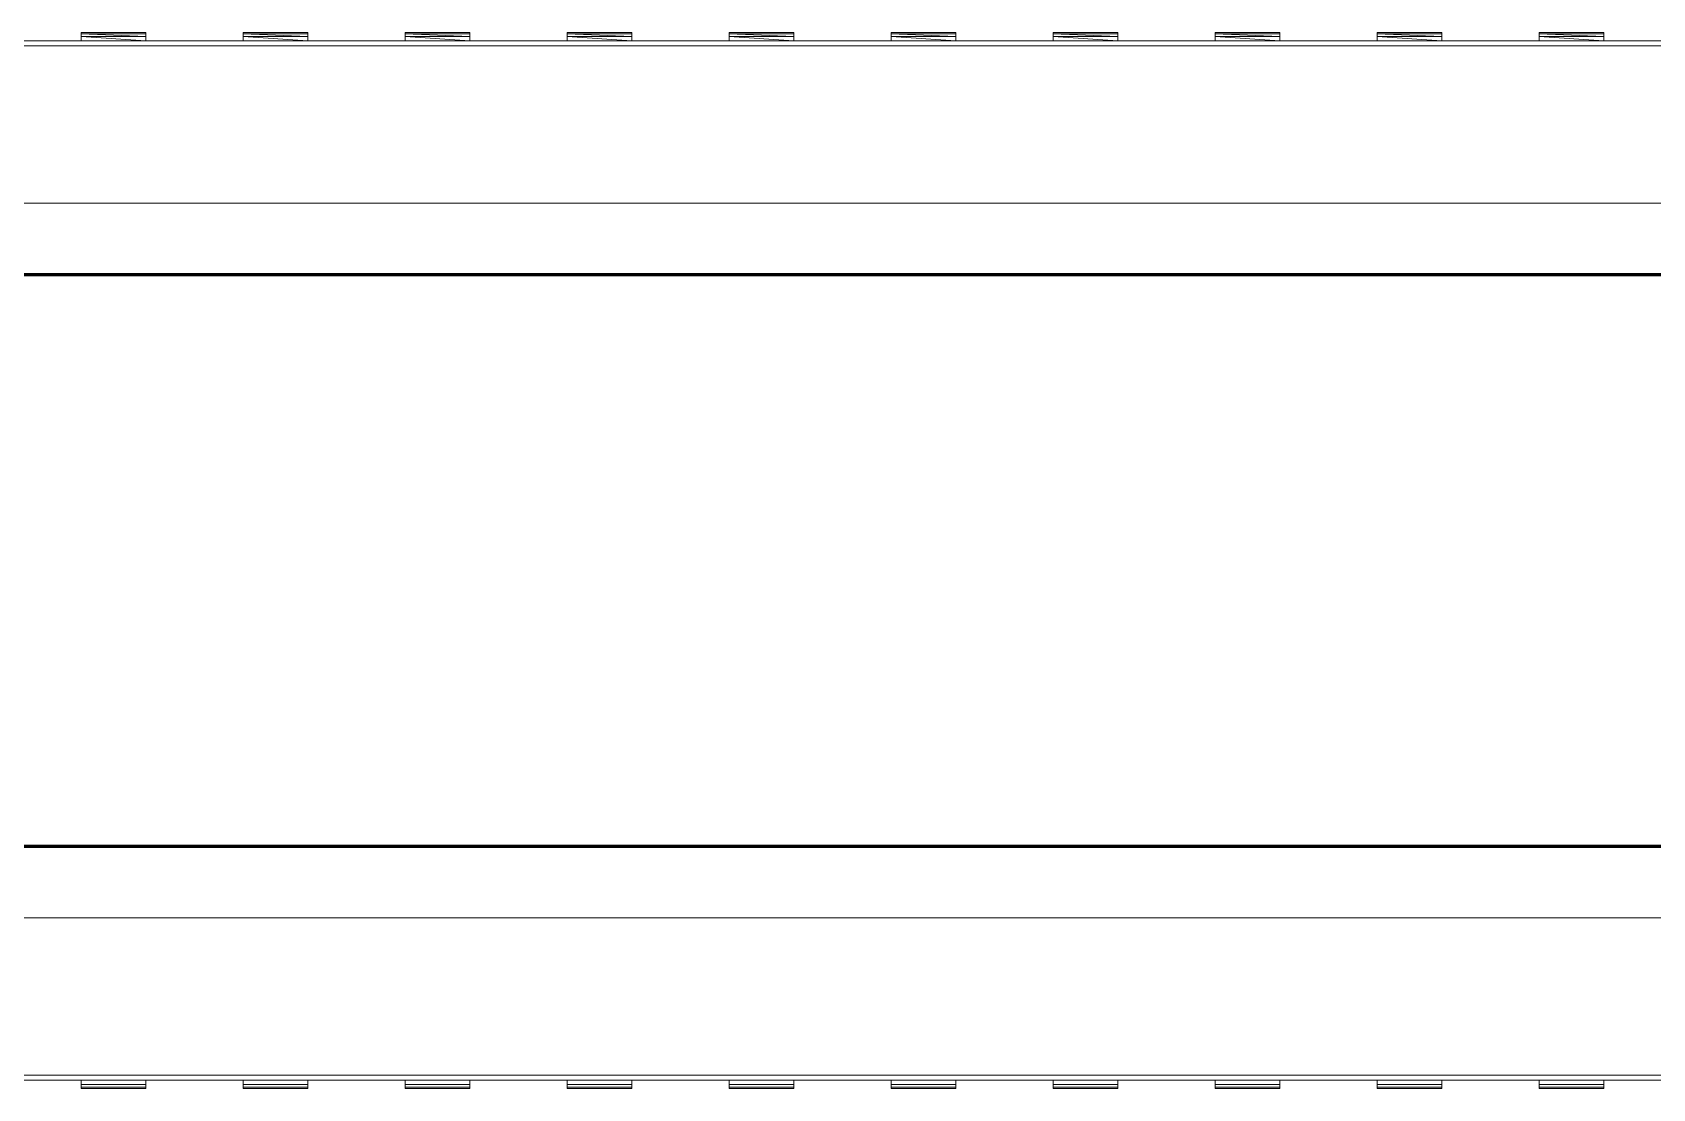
# Model space of a CAD drawing. Header units: centimetres. Extents: x -13467 to 3766, y -437 to 1921.
# Drawn here: x -10353.92 to -10311.92, y 159.61 to 186.98 of the extents above; entities that cross this region are included whole.
import ezdxf

# ---------------------------------------------------------------- set-up
doc = ezdxf.new("R2010")
doc.units = ezdxf.units.CM
doc.layers.add('G-IMPT', color=7, linetype='Continuous', lineweight=9)
doc.layers.add('M-EQPM', color=7, linetype='Continuous', lineweight=9)

# ---------------------------------------------------------------- blocks, each defined once
blk = doc.blocks.new('EQ-01-014 - EQ-01-014_dwg_Agrupar_156-1513541-Sección 1-1')
at = {"layer": 'G-IMPT'}
for p, q in [((-10313.18, 186.982), (-10314.86, 186.982)), ((-10314.86, 186.976), (-10314.86, 186.982)), ((-10314.86, 186.982), (-10314.86, 186.948)), ((-10314.86, 186.982), (-10313.18, 186.982)), ((-10314.86, 186.928), (-10314.86, 186.976)), ((-10314.86, 186.948), (-10314.86, 186.873)), ((-10313.18, 186.873), (-10314.86, 186.948)), ((-10313.18, 186.948), (-10314.86, 186.948)), ((-10313.18, 186.948), (-10313.18, 186.982)), ((-10313.18, 186.982), (-10313.18, 186.976)), ((-10313.18, 186.976), (-10313.18, 186.928)), ((-10313.18, 186.873), (-10313.18, 186.948)), ((-10314.86, 186.873), (-10314.86, 186.76)), ((-10313.18, 186.873), (-10314.86, 186.873)), ((-10313.18, 186.76), (-10314.86, 186.873)), ((-10313.18, 186.873), (-10313.18, 186.76))]:
    blk.add_line(p, q, dxfattribs=at)
at = {"layer": 'G-IMPT', "flags": 128}
for points in [[(-10313.18, 186.982), (-10313.18, 186.948), (-10314.86, 186.948), (-10314.86, 186.982)], [(-10314.86, 186.873), (-10314.86, 186.948), (-10313.18, 186.873), (-10314.86, 186.948), (-10313.18, 186.948), (-10313.18, 186.873)], [(-10314.86, 186.76), (-10314.86, 186.873)]]:
    blk.add_lwpolyline(points, close=True, dxfattribs=at)
for points in [[(-10313.18, 186.76), (-10314.86, 186.873), (-10313.18, 186.76), (-10313.18, 186.873), (-10314.86, 186.873), (-10314.86, 186.948), (-10314.86, 186.982)], [(-10313.18, 186.982), (-10313.18, 186.948), (-10313.18, 186.873), (-10313.18, 186.76)]]:
    blk.add_lwpolyline(points, dxfattribs=at)
blk = doc.blocks.new('EQ-01-014 - EQ-01-014_dwg_Agrupar_157-1513542-Sección 1-1')
at = {"layer": 'G-IMPT'}
for p, q in [((-10314.86, 159.832), (-10314.86, 159.719)), ((-10314.86, 159.719), (-10314.86, 159.644)), ((-10313.18, 159.719), (-10314.86, 159.719)), ((-10314.86, 159.616), (-10314.86, 159.664)), ((-10314.86, 159.644), (-10314.86, 159.61)), ((-10313.18, 159.644), (-10314.86, 159.644)), ((-10314.86, 159.61), (-10314.86, 159.616)), ((-10313.18, 159.61), (-10314.86, 159.61)), ((-10314.86, 159.61), (-10313.18, 159.61)), ((-10313.18, 159.719), (-10313.18, 159.832)), ((-10313.18, 159.832), (-10313.18, 159.719)), ((-10313.18, 159.719), (-10313.18, 159.644)), ((-10313.18, 159.616), (-10313.18, 159.664)), ((-10313.18, 159.644), (-10313.18, 159.61)), ((-10313.18, 159.61), (-10313.18, 159.616))]:
    blk.add_line(p, q, dxfattribs=at)
at = {"layer": 'G-IMPT', "flags": 128}
for points in [[(-10313.18, 159.719), (-10314.86, 159.719), (-10314.86, 159.832)], [(-10314.86, 159.832), (-10314.86, 159.719), (-10314.86, 159.644), (-10314.86, 159.61)], [(-10313.18, 159.832), (-10313.18, 159.719), (-10313.18, 159.644), (-10313.18, 159.61)]]:
    blk.add_lwpolyline(points, dxfattribs=at)
blk.add_lwpolyline([(-10313.18, 159.644), (-10314.86, 159.644), (-10313.18, 159.644), (-10313.18, 159.719), (-10314.86, 159.719), (-10314.86, 159.644), (-10314.86, 159.61), (-10313.18, 159.61)], close=True, dxfattribs=at)
blk = doc.blocks.new('EQ-01-014 - EQ-01-014_dwg_Agrupar_158-1513543-Sección 1-1')
at = {"layer": 'G-IMPT'}
for p, q in [((-10317.38, 186.982), (-10319.06, 186.982)), ((-10319.06, 186.976), (-10319.06, 186.982)), ((-10319.06, 186.982), (-10319.06, 186.948)), ((-10319.06, 186.982), (-10317.38, 186.982)), ((-10319.06, 186.928), (-10319.06, 186.976)), ((-10319.06, 186.948), (-10319.06, 186.873)), ((-10317.38, 186.873), (-10319.06, 186.948)), ((-10317.38, 186.948), (-10319.06, 186.948)), ((-10317.38, 186.948), (-10317.38, 186.982)), ((-10317.38, 186.982), (-10317.38, 186.976)), ((-10317.38, 186.976), (-10317.38, 186.928)), ((-10317.38, 186.873), (-10317.38, 186.948)), ((-10319.06, 186.873), (-10319.06, 186.76)), ((-10317.38, 186.873), (-10319.06, 186.873)), ((-10317.38, 186.76), (-10319.06, 186.873)), ((-10317.38, 186.873), (-10317.38, 186.76))]:
    blk.add_line(p, q, dxfattribs=at)
at = {"layer": 'G-IMPT', "flags": 128}
for points in [[(-10317.38, 186.982), (-10317.38, 186.948), (-10319.06, 186.948), (-10319.06, 186.982)], [(-10319.06, 186.873), (-10319.06, 186.948), (-10317.38, 186.873), (-10319.06, 186.948), (-10317.38, 186.948), (-10317.38, 186.873)], [(-10319.06, 186.76), (-10319.06, 186.873)]]:
    blk.add_lwpolyline(points, close=True, dxfattribs=at)
for points in [[(-10317.38, 186.76), (-10319.06, 186.873), (-10317.38, 186.76), (-10317.38, 186.873), (-10319.06, 186.873), (-10319.06, 186.948), (-10319.06, 186.982)], [(-10317.38, 186.982), (-10317.38, 186.948), (-10317.38, 186.873), (-10317.38, 186.76)]]:
    blk.add_lwpolyline(points, dxfattribs=at)
blk = doc.blocks.new('EQ-01-014 - EQ-01-014_dwg_Agrupar_159-1513544-Sección 1-1')
at = {"layer": 'G-IMPT'}
for p, q in [((-10319.06, 159.832), (-10319.06, 159.719)), ((-10319.06, 159.719), (-10319.06, 159.644)), ((-10317.38, 159.719), (-10319.06, 159.719)), ((-10319.06, 159.616), (-10319.06, 159.664)), ((-10319.06, 159.644), (-10319.06, 159.61)), ((-10317.38, 159.644), (-10319.06, 159.644)), ((-10319.06, 159.61), (-10319.06, 159.616)), ((-10317.38, 159.61), (-10319.06, 159.61)), ((-10319.06, 159.61), (-10317.38, 159.61)), ((-10317.38, 159.719), (-10317.38, 159.832)), ((-10317.38, 159.832), (-10317.38, 159.719)), ((-10317.38, 159.719), (-10317.38, 159.644)), ((-10317.38, 159.616), (-10317.38, 159.664)), ((-10317.38, 159.644), (-10317.38, 159.61)), ((-10317.38, 159.61), (-10317.38, 159.616))]:
    blk.add_line(p, q, dxfattribs=at)
at = {"layer": 'G-IMPT', "flags": 128}
for points in [[(-10317.38, 159.719), (-10319.06, 159.719), (-10319.06, 159.832)], [(-10319.06, 159.832), (-10319.06, 159.719), (-10319.06, 159.644), (-10319.06, 159.61)], [(-10317.38, 159.832), (-10317.38, 159.719), (-10317.38, 159.644), (-10317.38, 159.61)]]:
    blk.add_lwpolyline(points, dxfattribs=at)
blk.add_lwpolyline([(-10317.38, 159.644), (-10319.06, 159.644), (-10317.38, 159.644), (-10317.38, 159.719), (-10319.06, 159.719), (-10319.06, 159.644), (-10319.06, 159.61), (-10317.38, 159.61)], close=True, dxfattribs=at)
blk = doc.blocks.new('EQ-01-014 - EQ-01-014_dwg_Agrupar_160-1513545-Sección 1-1')
at = {"layer": 'G-IMPT'}
for p, q in [((-10321.58, 186.982), (-10323.26, 186.982)), ((-10323.26, 186.976), (-10323.26, 186.982)), ((-10323.26, 186.982), (-10323.26, 186.948)), ((-10323.26, 186.982), (-10321.58, 186.982)), ((-10323.26, 186.928), (-10323.26, 186.976)), ((-10323.26, 186.948), (-10323.26, 186.873)), ((-10321.58, 186.873), (-10323.26, 186.948)), ((-10321.58, 186.948), (-10323.26, 186.948)), ((-10321.58, 186.948), (-10321.58, 186.982)), ((-10321.58, 186.982), (-10321.58, 186.976)), ((-10321.58, 186.976), (-10321.58, 186.928)), ((-10321.58, 186.873), (-10321.58, 186.948)), ((-10323.26, 186.873), (-10323.26, 186.76)), ((-10321.58, 186.873), (-10323.26, 186.873)), ((-10321.58, 186.76), (-10323.26, 186.873)), ((-10321.58, 186.873), (-10321.58, 186.76))]:
    blk.add_line(p, q, dxfattribs=at)
at = {"layer": 'G-IMPT', "flags": 128}
for points in [[(-10321.58, 186.982), (-10321.58, 186.948), (-10323.26, 186.948), (-10323.26, 186.982)], [(-10323.26, 186.873), (-10323.26, 186.948), (-10321.58, 186.873), (-10323.26, 186.948), (-10321.58, 186.948), (-10321.58, 186.873)], [(-10323.26, 186.76), (-10323.26, 186.873)]]:
    blk.add_lwpolyline(points, close=True, dxfattribs=at)
for points in [[(-10321.58, 186.76), (-10323.26, 186.873), (-10321.58, 186.76), (-10321.58, 186.873), (-10323.26, 186.873), (-10323.26, 186.948), (-10323.26, 186.982)], [(-10321.58, 186.982), (-10321.58, 186.948), (-10321.58, 186.873), (-10321.58, 186.76)]]:
    blk.add_lwpolyline(points, dxfattribs=at)
blk = doc.blocks.new('EQ-01-014 - EQ-01-014_dwg_Agrupar_161-1513546-Sección 1-1')
at = {"layer": 'G-IMPT'}
for p, q in [((-10323.26, 159.832), (-10323.26, 159.719)), ((-10323.26, 159.719), (-10323.26, 159.644)), ((-10321.58, 159.719), (-10323.26, 159.719)), ((-10323.26, 159.616), (-10323.26, 159.664)), ((-10323.26, 159.644), (-10323.26, 159.61)), ((-10321.58, 159.644), (-10323.26, 159.644)), ((-10323.26, 159.61), (-10323.26, 159.616)), ((-10321.58, 159.61), (-10323.26, 159.61)), ((-10323.26, 159.61), (-10321.58, 159.61)), ((-10321.58, 159.719), (-10321.58, 159.832)), ((-10321.58, 159.832), (-10321.58, 159.719)), ((-10321.58, 159.719), (-10321.58, 159.644)), ((-10321.58, 159.616), (-10321.58, 159.664)), ((-10321.58, 159.644), (-10321.58, 159.61)), ((-10321.58, 159.61), (-10321.58, 159.616))]:
    blk.add_line(p, q, dxfattribs=at)
at = {"layer": 'G-IMPT', "flags": 128}
for points in [[(-10321.58, 159.719), (-10323.26, 159.719), (-10323.26, 159.832)], [(-10323.26, 159.832), (-10323.26, 159.719), (-10323.26, 159.644), (-10323.26, 159.61)], [(-10321.58, 159.832), (-10321.58, 159.719), (-10321.58, 159.644), (-10321.58, 159.61)]]:
    blk.add_lwpolyline(points, dxfattribs=at)
blk.add_lwpolyline([(-10321.58, 159.644), (-10323.26, 159.644), (-10321.58, 159.644), (-10321.58, 159.719), (-10323.26, 159.719), (-10323.26, 159.644), (-10323.26, 159.61), (-10321.58, 159.61)], close=True, dxfattribs=at)
blk = doc.blocks.new('EQ-01-014 - EQ-01-014_dwg_Agrupar_162-1513547-Sección 1-1')
at = {"layer": 'G-IMPT'}
for p, q in [((-10325.78, 186.982), (-10327.46, 186.982)), ((-10327.46, 186.976), (-10327.46, 186.982)), ((-10327.46, 186.982), (-10327.46, 186.948)), ((-10327.46, 186.982), (-10325.78, 186.982)), ((-10327.46, 186.928), (-10327.46, 186.976)), ((-10327.46, 186.948), (-10327.46, 186.873)), ((-10325.78, 186.873), (-10327.46, 186.948)), ((-10325.78, 186.948), (-10327.46, 186.948)), ((-10325.78, 186.948), (-10325.78, 186.982)), ((-10325.78, 186.982), (-10325.78, 186.976)), ((-10325.78, 186.976), (-10325.78, 186.928)), ((-10325.78, 186.873), (-10325.78, 186.948)), ((-10327.46, 186.873), (-10327.46, 186.76)), ((-10325.78, 186.873), (-10327.46, 186.873)), ((-10325.78, 186.76), (-10327.46, 186.873)), ((-10325.78, 186.873), (-10325.78, 186.76))]:
    blk.add_line(p, q, dxfattribs=at)
at = {"layer": 'G-IMPT', "flags": 128}
for points in [[(-10325.78, 186.982), (-10325.78, 186.948), (-10327.46, 186.948), (-10327.46, 186.982)], [(-10327.46, 186.873), (-10327.46, 186.948), (-10325.78, 186.873), (-10327.46, 186.948), (-10325.78, 186.948), (-10325.78, 186.873)], [(-10327.46, 186.76), (-10327.46, 186.873)]]:
    blk.add_lwpolyline(points, close=True, dxfattribs=at)
for points in [[(-10325.78, 186.76), (-10327.46, 186.873), (-10325.78, 186.76), (-10325.78, 186.873), (-10327.46, 186.873), (-10327.46, 186.948), (-10327.46, 186.982)], [(-10325.78, 186.982), (-10325.78, 186.948), (-10325.78, 186.873), (-10325.78, 186.76)]]:
    blk.add_lwpolyline(points, dxfattribs=at)
blk = doc.blocks.new('EQ-01-014 - EQ-01-014_dwg_Agrupar_163-1513548-Sección 1-1')
at = {"layer": 'G-IMPT'}
for p, q in [((-10327.46, 159.832), (-10327.46, 159.719)), ((-10327.46, 159.719), (-10327.46, 159.644)), ((-10325.78, 159.719), (-10327.46, 159.719)), ((-10327.46, 159.616), (-10327.46, 159.664)), ((-10327.46, 159.644), (-10327.46, 159.61)), ((-10325.78, 159.644), (-10327.46, 159.644)), ((-10327.46, 159.61), (-10327.46, 159.616)), ((-10325.78, 159.61), (-10327.46, 159.61)), ((-10327.46, 159.61), (-10325.78, 159.61)), ((-10325.78, 159.719), (-10325.78, 159.832)), ((-10325.78, 159.832), (-10325.78, 159.719)), ((-10325.78, 159.719), (-10325.78, 159.644)), ((-10325.78, 159.616), (-10325.78, 159.664)), ((-10325.78, 159.644), (-10325.78, 159.61)), ((-10325.78, 159.61), (-10325.78, 159.616))]:
    blk.add_line(p, q, dxfattribs=at)
at = {"layer": 'G-IMPT', "flags": 128}
for points in [[(-10325.78, 159.719), (-10327.46, 159.719), (-10327.46, 159.832)], [(-10327.46, 159.832), (-10327.46, 159.719), (-10327.46, 159.644), (-10327.46, 159.61)], [(-10325.78, 159.832), (-10325.78, 159.719), (-10325.78, 159.644), (-10325.78, 159.61)]]:
    blk.add_lwpolyline(points, dxfattribs=at)
blk.add_lwpolyline([(-10325.78, 159.644), (-10327.46, 159.644), (-10325.78, 159.644), (-10325.78, 159.719), (-10327.46, 159.719), (-10327.46, 159.644), (-10327.46, 159.61), (-10325.78, 159.61)], close=True, dxfattribs=at)
blk = doc.blocks.new('EQ-01-014 - EQ-01-014_dwg_Agrupar_164-1513549-Sección 1-1')
at = {"layer": 'G-IMPT'}
for p, q in [((-10329.98, 186.982), (-10331.66, 186.982)), ((-10331.66, 186.976), (-10331.66, 186.982)), ((-10331.66, 186.982), (-10331.66, 186.948)), ((-10331.66, 186.982), (-10329.98, 186.982)), ((-10331.66, 186.928), (-10331.66, 186.976)), ((-10331.66, 186.948), (-10331.66, 186.873)), ((-10329.98, 186.873), (-10331.66, 186.948)), ((-10329.98, 186.948), (-10331.66, 186.948)), ((-10329.98, 186.948), (-10329.98, 186.982)), ((-10329.98, 186.982), (-10329.98, 186.976)), ((-10329.98, 186.976), (-10329.98, 186.928)), ((-10329.98, 186.873), (-10329.98, 186.948)), ((-10331.66, 186.873), (-10331.66, 186.76)), ((-10329.98, 186.873), (-10331.66, 186.873)), ((-10329.98, 186.76), (-10331.66, 186.873)), ((-10329.98, 186.873), (-10329.98, 186.76))]:
    blk.add_line(p, q, dxfattribs=at)
at = {"layer": 'G-IMPT', "flags": 128}
for points in [[(-10329.98, 186.982), (-10329.98, 186.948), (-10331.66, 186.948), (-10331.66, 186.982)], [(-10331.66, 186.873), (-10331.66, 186.948), (-10329.98, 186.873), (-10331.66, 186.948), (-10329.98, 186.948), (-10329.98, 186.873)], [(-10331.66, 186.76), (-10331.66, 186.873)]]:
    blk.add_lwpolyline(points, close=True, dxfattribs=at)
for points in [[(-10329.98, 186.76), (-10331.66, 186.873), (-10329.98, 186.76), (-10329.98, 186.873), (-10331.66, 186.873), (-10331.66, 186.948), (-10331.66, 186.982)], [(-10329.98, 186.982), (-10329.98, 186.948), (-10329.98, 186.873), (-10329.98, 186.76)]]:
    blk.add_lwpolyline(points, dxfattribs=at)
blk = doc.blocks.new('EQ-01-014 - EQ-01-014_dwg_Agrupar_165-1513550-Sección 1-1')
at = {"layer": 'G-IMPT'}
for p, q in [((-10331.66, 159.832), (-10331.66, 159.719)), ((-10331.66, 159.719), (-10331.66, 159.644)), ((-10329.98, 159.719), (-10331.66, 159.719)), ((-10331.66, 159.616), (-10331.66, 159.664)), ((-10331.66, 159.644), (-10331.66, 159.61)), ((-10329.98, 159.644), (-10331.66, 159.644)), ((-10331.66, 159.61), (-10331.66, 159.616)), ((-10329.98, 159.61), (-10331.66, 159.61)), ((-10331.66, 159.61), (-10329.98, 159.61)), ((-10329.98, 159.719), (-10329.98, 159.832)), ((-10329.98, 159.832), (-10329.98, 159.719)), ((-10329.98, 159.719), (-10329.98, 159.644)), ((-10329.98, 159.616), (-10329.98, 159.664)), ((-10329.98, 159.644), (-10329.98, 159.61)), ((-10329.98, 159.61), (-10329.98, 159.616))]:
    blk.add_line(p, q, dxfattribs=at)
at = {"layer": 'G-IMPT', "flags": 128}
for points in [[(-10329.98, 159.719), (-10331.66, 159.719), (-10331.66, 159.832)], [(-10331.66, 159.832), (-10331.66, 159.719), (-10331.66, 159.644), (-10331.66, 159.61)], [(-10329.98, 159.832), (-10329.98, 159.719), (-10329.98, 159.644), (-10329.98, 159.61)]]:
    blk.add_lwpolyline(points, dxfattribs=at)
blk.add_lwpolyline([(-10329.98, 159.644), (-10331.66, 159.644), (-10329.98, 159.644), (-10329.98, 159.719), (-10331.66, 159.719), (-10331.66, 159.644), (-10331.66, 159.61), (-10329.98, 159.61)], close=True, dxfattribs=at)
blk = doc.blocks.new('EQ-01-014 - EQ-01-014_dwg_Agrupar_166-1513551-Sección 1-1')
at = {"layer": 'G-IMPT'}
for p, q in [((-10334.18, 186.982), (-10335.86, 186.982)), ((-10335.86, 186.976), (-10335.86, 186.982)), ((-10335.86, 186.982), (-10335.86, 186.948)), ((-10335.86, 186.982), (-10334.18, 186.982)), ((-10335.86, 186.928), (-10335.86, 186.976)), ((-10335.86, 186.948), (-10335.86, 186.873)), ((-10334.18, 186.873), (-10335.86, 186.948)), ((-10334.18, 186.948), (-10335.86, 186.948)), ((-10334.18, 186.948), (-10334.18, 186.982)), ((-10334.18, 186.982), (-10334.18, 186.976)), ((-10334.18, 186.976), (-10334.18, 186.928)), ((-10334.18, 186.873), (-10334.18, 186.948)), ((-10335.86, 186.873), (-10335.86, 186.76)), ((-10334.18, 186.873), (-10335.86, 186.873)), ((-10334.18, 186.76), (-10335.86, 186.873)), ((-10334.18, 186.873), (-10334.18, 186.76))]:
    blk.add_line(p, q, dxfattribs=at)
at = {"layer": 'G-IMPT', "flags": 128}
for points in [[(-10334.18, 186.982), (-10334.18, 186.948), (-10335.86, 186.948), (-10335.86, 186.982)], [(-10335.86, 186.873), (-10335.86, 186.948), (-10334.18, 186.873), (-10335.86, 186.948), (-10334.18, 186.948), (-10334.18, 186.873)], [(-10335.86, 186.76), (-10335.86, 186.873)]]:
    blk.add_lwpolyline(points, close=True, dxfattribs=at)
for points in [[(-10334.18, 186.76), (-10335.86, 186.873), (-10334.18, 186.76), (-10334.18, 186.873), (-10335.86, 186.873), (-10335.86, 186.948), (-10335.86, 186.982)], [(-10334.18, 186.982), (-10334.18, 186.948), (-10334.18, 186.873), (-10334.18, 186.76)]]:
    blk.add_lwpolyline(points, dxfattribs=at)
blk = doc.blocks.new('EQ-01-014 - EQ-01-014_dwg_Agrupar_167-1513552-Sección 1-1')
at = {"layer": 'G-IMPT'}
for p, q in [((-10335.86, 159.832), (-10335.86, 159.719)), ((-10335.86, 159.719), (-10335.86, 159.644)), ((-10334.18, 159.719), (-10335.86, 159.719)), ((-10335.86, 159.616), (-10335.86, 159.664)), ((-10335.86, 159.644), (-10335.86, 159.61)), ((-10334.18, 159.644), (-10335.86, 159.644)), ((-10335.86, 159.61), (-10335.86, 159.616)), ((-10334.18, 159.61), (-10335.86, 159.61)), ((-10335.86, 159.61), (-10334.18, 159.61)), ((-10334.18, 159.719), (-10334.18, 159.832)), ((-10334.18, 159.832), (-10334.18, 159.719)), ((-10334.18, 159.719), (-10334.18, 159.644)), ((-10334.18, 159.616), (-10334.18, 159.664)), ((-10334.18, 159.644), (-10334.18, 159.61)), ((-10334.18, 159.61), (-10334.18, 159.616))]:
    blk.add_line(p, q, dxfattribs=at)
at = {"layer": 'G-IMPT', "flags": 128}
for points in [[(-10334.18, 159.719), (-10335.86, 159.719), (-10335.86, 159.832)], [(-10335.86, 159.832), (-10335.86, 159.719), (-10335.86, 159.644), (-10335.86, 159.61)], [(-10334.18, 159.832), (-10334.18, 159.719), (-10334.18, 159.644), (-10334.18, 159.61)]]:
    blk.add_lwpolyline(points, dxfattribs=at)
blk.add_lwpolyline([(-10334.18, 159.644), (-10335.86, 159.644), (-10334.18, 159.644), (-10334.18, 159.719), (-10335.86, 159.719), (-10335.86, 159.644), (-10335.86, 159.61), (-10334.18, 159.61)], close=True, dxfattribs=at)
blk = doc.blocks.new('EQ-01-014 - EQ-01-014_dwg_Agrupar_168-1513553-Sección 1-1')
at = {"layer": 'G-IMPT'}
for p, q in [((-10338.38, 186.982), (-10340.06, 186.982)), ((-10340.06, 186.976), (-10340.06, 186.982)), ((-10340.06, 186.982), (-10340.06, 186.948)), ((-10340.06, 186.982), (-10338.38, 186.982)), ((-10340.06, 186.928), (-10340.06, 186.976)), ((-10340.06, 186.948), (-10340.06, 186.873)), ((-10338.38, 186.873), (-10340.06, 186.948)), ((-10338.38, 186.948), (-10340.06, 186.948)), ((-10338.38, 186.948), (-10338.38, 186.982)), ((-10338.38, 186.982), (-10338.38, 186.976)), ((-10338.38, 186.976), (-10338.38, 186.928)), ((-10338.38, 186.873), (-10338.38, 186.948)), ((-10340.06, 186.873), (-10340.06, 186.76)), ((-10338.38, 186.873), (-10340.06, 186.873)), ((-10338.38, 186.76), (-10340.06, 186.873)), ((-10338.38, 186.873), (-10338.38, 186.76))]:
    blk.add_line(p, q, dxfattribs=at)
at = {"layer": 'G-IMPT', "flags": 128}
for points in [[(-10338.38, 186.982), (-10338.38, 186.948), (-10340.06, 186.948), (-10340.06, 186.982)], [(-10340.06, 186.873), (-10340.06, 186.948), (-10338.38, 186.873), (-10340.06, 186.948), (-10338.38, 186.948), (-10338.38, 186.873)], [(-10340.06, 186.76), (-10340.06, 186.873)]]:
    blk.add_lwpolyline(points, close=True, dxfattribs=at)
for points in [[(-10338.38, 186.76), (-10340.06, 186.873), (-10338.38, 186.76), (-10338.38, 186.873), (-10340.06, 186.873), (-10340.06, 186.948), (-10340.06, 186.982)], [(-10338.38, 186.982), (-10338.38, 186.948), (-10338.38, 186.873), (-10338.38, 186.76)]]:
    blk.add_lwpolyline(points, dxfattribs=at)
blk = doc.blocks.new('EQ-01-014 - EQ-01-014_dwg_Agrupar_169-1513554-Sección 1-1')
at = {"layer": 'G-IMPT'}
for p, q in [((-10340.06, 159.832), (-10340.06, 159.719)), ((-10340.06, 159.719), (-10340.06, 159.644)), ((-10338.38, 159.719), (-10340.06, 159.719)), ((-10340.06, 159.616), (-10340.06, 159.664)), ((-10340.06, 159.644), (-10340.06, 159.61)), ((-10338.38, 159.644), (-10340.06, 159.644)), ((-10340.06, 159.61), (-10340.06, 159.616)), ((-10338.38, 159.61), (-10340.06, 159.61)), ((-10340.06, 159.61), (-10338.38, 159.61)), ((-10338.38, 159.719), (-10338.38, 159.832)), ((-10338.38, 159.832), (-10338.38, 159.719)), ((-10338.38, 159.719), (-10338.38, 159.644)), ((-10338.38, 159.616), (-10338.38, 159.664)), ((-10338.38, 159.644), (-10338.38, 159.61)), ((-10338.38, 159.61), (-10338.38, 159.616))]:
    blk.add_line(p, q, dxfattribs=at)
at = {"layer": 'G-IMPT', "flags": 128}
for points in [[(-10338.38, 159.719), (-10340.06, 159.719), (-10340.06, 159.832)], [(-10340.06, 159.832), (-10340.06, 159.719), (-10340.06, 159.644), (-10340.06, 159.61)], [(-10338.38, 159.832), (-10338.38, 159.719), (-10338.38, 159.644), (-10338.38, 159.61)]]:
    blk.add_lwpolyline(points, dxfattribs=at)
blk.add_lwpolyline([(-10338.38, 159.644), (-10340.06, 159.644), (-10338.38, 159.644), (-10338.38, 159.719), (-10340.06, 159.719), (-10340.06, 159.644), (-10340.06, 159.61), (-10338.38, 159.61)], close=True, dxfattribs=at)
blk = doc.blocks.new('EQ-01-014 - EQ-01-014_dwg_Agrupar_170-1513555-Sección 1-1')
at = {"layer": 'G-IMPT'}
for p, q in [((-10342.58, 186.982), (-10344.26, 186.982)), ((-10344.26, 186.976), (-10344.26, 186.982)), ((-10344.26, 186.982), (-10344.26, 186.948)), ((-10344.26, 186.982), (-10342.58, 186.982)), ((-10344.26, 186.928), (-10344.26, 186.976)), ((-10344.26, 186.948), (-10344.26, 186.873)), ((-10342.58, 186.873), (-10344.26, 186.948)), ((-10342.58, 186.948), (-10344.26, 186.948)), ((-10342.58, 186.948), (-10342.58, 186.982)), ((-10342.58, 186.982), (-10342.58, 186.976)), ((-10342.58, 186.976), (-10342.58, 186.928)), ((-10342.58, 186.873), (-10342.58, 186.948)), ((-10344.26, 186.873), (-10344.26, 186.76)), ((-10342.58, 186.873), (-10344.26, 186.873)), ((-10342.58, 186.76), (-10344.26, 186.873)), ((-10342.58, 186.873), (-10342.58, 186.76))]:
    blk.add_line(p, q, dxfattribs=at)
at = {"layer": 'G-IMPT', "flags": 128}
for points in [[(-10342.58, 186.982), (-10342.58, 186.948), (-10344.26, 186.948), (-10344.26, 186.982)], [(-10344.26, 186.873), (-10344.26, 186.948), (-10342.58, 186.873), (-10344.26, 186.948), (-10342.58, 186.948), (-10342.58, 186.873)], [(-10344.26, 186.76), (-10344.26, 186.873)]]:
    blk.add_lwpolyline(points, close=True, dxfattribs=at)
for points in [[(-10342.58, 186.76), (-10344.26, 186.873), (-10342.58, 186.76), (-10342.58, 186.873), (-10344.26, 186.873), (-10344.26, 186.948), (-10344.26, 186.982)], [(-10342.58, 186.982), (-10342.58, 186.948), (-10342.58, 186.873), (-10342.58, 186.76)]]:
    blk.add_lwpolyline(points, dxfattribs=at)
blk = doc.blocks.new('EQ-01-014 - EQ-01-014_dwg_Agrupar_171-1513556-Sección 1-1')
at = {"layer": 'G-IMPT'}
for p, q in [((-10344.26, 159.832), (-10344.26, 159.719)), ((-10344.26, 159.719), (-10344.26, 159.644)), ((-10342.58, 159.719), (-10344.26, 159.719)), ((-10344.26, 159.616), (-10344.26, 159.664)), ((-10344.26, 159.644), (-10344.26, 159.61)), ((-10342.58, 159.644), (-10344.26, 159.644)), ((-10344.26, 159.61), (-10344.26, 159.616)), ((-10342.58, 159.61), (-10344.26, 159.61)), ((-10344.26, 159.61), (-10342.58, 159.61)), ((-10342.58, 159.719), (-10342.58, 159.832)), ((-10342.58, 159.832), (-10342.58, 159.719)), ((-10342.58, 159.719), (-10342.58, 159.644)), ((-10342.58, 159.616), (-10342.58, 159.664)), ((-10342.58, 159.644), (-10342.58, 159.61)), ((-10342.58, 159.61), (-10342.58, 159.616))]:
    blk.add_line(p, q, dxfattribs=at)
at = {"layer": 'G-IMPT', "flags": 128}
for points in [[(-10342.58, 159.719), (-10344.26, 159.719), (-10344.26, 159.832)], [(-10344.26, 159.832), (-10344.26, 159.719), (-10344.26, 159.644), (-10344.26, 159.61)], [(-10342.58, 159.832), (-10342.58, 159.719), (-10342.58, 159.644), (-10342.58, 159.61)]]:
    blk.add_lwpolyline(points, dxfattribs=at)
blk.add_lwpolyline([(-10342.58, 159.644), (-10344.26, 159.644), (-10342.58, 159.644), (-10342.58, 159.719), (-10344.26, 159.719), (-10344.26, 159.644), (-10344.26, 159.61), (-10342.58, 159.61)], close=True, dxfattribs=at)
blk = doc.blocks.new('EQ-01-014 - EQ-01-014_dwg_Agrupar_172-1513557-Sección 1-1')
at = {"layer": 'G-IMPT'}
for p, q in [((-10346.78, 186.982), (-10348.46, 186.982)), ((-10348.46, 186.976), (-10348.46, 186.982)), ((-10348.46, 186.982), (-10348.46, 186.948)), ((-10348.46, 186.982), (-10346.78, 186.982)), ((-10348.46, 186.928), (-10348.46, 186.976)), ((-10348.46, 186.948), (-10348.46, 186.873)), ((-10346.78, 186.873), (-10348.46, 186.948)), ((-10346.78, 186.948), (-10348.46, 186.948)), ((-10346.78, 186.948), (-10346.78, 186.982)), ((-10346.78, 186.982), (-10346.78, 186.976)), ((-10346.78, 186.976), (-10346.78, 186.928)), ((-10346.78, 186.873), (-10346.78, 186.948)), ((-10348.46, 186.873), (-10348.46, 186.76)), ((-10346.78, 186.873), (-10348.46, 186.873)), ((-10346.78, 186.76), (-10348.46, 186.873)), ((-10346.78, 186.873), (-10346.78, 186.76))]:
    blk.add_line(p, q, dxfattribs=at)
at = {"layer": 'G-IMPT', "flags": 128}
for points in [[(-10346.78, 186.982), (-10346.78, 186.948), (-10348.46, 186.948), (-10348.46, 186.982)], [(-10348.46, 186.873), (-10348.46, 186.948), (-10346.78, 186.873), (-10348.46, 186.948), (-10346.78, 186.948), (-10346.78, 186.873)], [(-10348.46, 186.76), (-10348.46, 186.873)]]:
    blk.add_lwpolyline(points, close=True, dxfattribs=at)
for points in [[(-10346.78, 186.76), (-10348.46, 186.873), (-10346.78, 186.76), (-10346.78, 186.873), (-10348.46, 186.873), (-10348.46, 186.948), (-10348.46, 186.982)], [(-10346.78, 186.982), (-10346.78, 186.948), (-10346.78, 186.873), (-10346.78, 186.76)]]:
    blk.add_lwpolyline(points, dxfattribs=at)
blk = doc.blocks.new('EQ-01-014 - EQ-01-014_dwg_Agrupar_173-1513558-Sección 1-1')
at = {"layer": 'G-IMPT'}
for p, q in [((-10348.46, 159.832), (-10348.46, 159.719)), ((-10348.46, 159.719), (-10348.46, 159.644)), ((-10346.78, 159.719), (-10348.46, 159.719)), ((-10348.46, 159.616), (-10348.46, 159.664)), ((-10348.46, 159.644), (-10348.46, 159.61)), ((-10346.78, 159.644), (-10348.46, 159.644)), ((-10348.46, 159.61), (-10348.46, 159.616)), ((-10346.78, 159.61), (-10348.46, 159.61)), ((-10348.46, 159.61), (-10346.78, 159.61)), ((-10346.78, 159.719), (-10346.78, 159.832)), ((-10346.78, 159.832), (-10346.78, 159.719)), ((-10346.78, 159.719), (-10346.78, 159.644)), ((-10346.78, 159.616), (-10346.78, 159.664)), ((-10346.78, 159.644), (-10346.78, 159.61)), ((-10346.78, 159.61), (-10346.78, 159.616))]:
    blk.add_line(p, q, dxfattribs=at)
at = {"layer": 'G-IMPT', "flags": 128}
for points in [[(-10346.78, 159.719), (-10348.46, 159.719), (-10348.46, 159.832)], [(-10348.46, 159.832), (-10348.46, 159.719), (-10348.46, 159.644), (-10348.46, 159.61)], [(-10346.78, 159.832), (-10346.78, 159.719), (-10346.78, 159.644), (-10346.78, 159.61)]]:
    blk.add_lwpolyline(points, dxfattribs=at)
blk.add_lwpolyline([(-10346.78, 159.644), (-10348.46, 159.644), (-10346.78, 159.644), (-10346.78, 159.719), (-10348.46, 159.719), (-10348.46, 159.644), (-10348.46, 159.61), (-10346.78, 159.61)], close=True, dxfattribs=at)
blk = doc.blocks.new('EQ-01-014 - EQ-01-014_dwg_Agrupar_174-1513559-Sección 1-1')
at = {"layer": 'G-IMPT'}
for p, q in [((-10350.98, 186.982), (-10352.66, 186.982)), ((-10352.66, 186.976), (-10352.66, 186.982)), ((-10352.66, 186.982), (-10352.66, 186.948)), ((-10352.66, 186.982), (-10350.98, 186.982)), ((-10352.66, 186.928), (-10352.66, 186.976)), ((-10352.66, 186.948), (-10352.66, 186.873)), ((-10350.98, 186.873), (-10352.66, 186.948)), ((-10350.98, 186.948), (-10352.66, 186.948)), ((-10350.98, 186.948), (-10350.98, 186.982)), ((-10350.98, 186.982), (-10350.98, 186.976)), ((-10350.98, 186.976), (-10350.98, 186.928)), ((-10350.98, 186.873), (-10350.98, 186.948)), ((-10352.66, 186.873), (-10352.66, 186.76)), ((-10350.98, 186.873), (-10352.66, 186.873)), ((-10350.98, 186.76), (-10352.66, 186.873)), ((-10350.98, 186.873), (-10350.98, 186.76))]:
    blk.add_line(p, q, dxfattribs=at)
at = {"layer": 'G-IMPT', "flags": 128}
for points in [[(-10350.98, 186.982), (-10350.98, 186.948), (-10352.66, 186.948), (-10352.66, 186.982)], [(-10352.66, 186.873), (-10352.66, 186.948), (-10350.98, 186.873), (-10352.66, 186.948), (-10350.98, 186.948), (-10350.98, 186.873)], [(-10352.66, 186.76), (-10352.66, 186.873)]]:
    blk.add_lwpolyline(points, close=True, dxfattribs=at)
for points in [[(-10350.98, 186.76), (-10352.66, 186.873), (-10350.98, 186.76), (-10350.98, 186.873), (-10352.66, 186.873), (-10352.66, 186.948), (-10352.66, 186.982)], [(-10350.98, 186.982), (-10350.98, 186.948), (-10350.98, 186.873), (-10350.98, 186.76)]]:
    blk.add_lwpolyline(points, dxfattribs=at)
blk = doc.blocks.new('EQ-01-014 - EQ-01-014_dwg_Agrupar_175-1513560-Sección 1-1')
at = {"layer": 'G-IMPT'}
for p, q in [((-10352.66, 159.832), (-10352.66, 159.719)), ((-10352.66, 159.719), (-10352.66, 159.644)), ((-10350.98, 159.719), (-10352.66, 159.719)), ((-10352.66, 159.616), (-10352.66, 159.664)), ((-10352.66, 159.644), (-10352.66, 159.61)), ((-10350.98, 159.644), (-10352.66, 159.644)), ((-10352.66, 159.61), (-10352.66, 159.616)), ((-10350.98, 159.61), (-10352.66, 159.61)), ((-10352.66, 159.61), (-10350.98, 159.61)), ((-10350.98, 159.719), (-10350.98, 159.832)), ((-10350.98, 159.832), (-10350.98, 159.719)), ((-10350.98, 159.719), (-10350.98, 159.644)), ((-10350.98, 159.616), (-10350.98, 159.664)), ((-10350.98, 159.644), (-10350.98, 159.61)), ((-10350.98, 159.61), (-10350.98, 159.616))]:
    blk.add_line(p, q, dxfattribs=at)
at = {"layer": 'G-IMPT', "flags": 128}
for points in [[(-10350.98, 159.719), (-10352.66, 159.719), (-10352.66, 159.832)], [(-10352.66, 159.832), (-10352.66, 159.719), (-10352.66, 159.644), (-10352.66, 159.61)], [(-10350.98, 159.832), (-10350.98, 159.719), (-10350.98, 159.644), (-10350.98, 159.61)]]:
    blk.add_lwpolyline(points, dxfattribs=at)
blk.add_lwpolyline([(-10350.98, 159.644), (-10352.66, 159.644), (-10350.98, 159.644), (-10350.98, 159.719), (-10352.66, 159.719), (-10352.66, 159.644), (-10352.66, 159.61), (-10350.98, 159.61)], close=True, dxfattribs=at)
blk = doc.blocks.new('EQ-01-014 - EQ-01-014_dwg_Agrupar_469-1513654-Sección 1-1')
at = {"layer": 'G-IMPT'}
for p, q in [((-10258.594, 186.76), (-10412.216, 186.76)), ((-10412.216, 186.76), (-10258.594, 186.76)), ((-10412.216, 186.76), (-10258.594, 186.76)), ((-10258.594, 186.76), (-10412.216, 186.76)), ((-10412.216, 186.634), (-10258.594, 186.634)), ((-10258.594, 182.56), (-10412.216, 182.56)), ((-10258.594, 182.56), (-10412.216, 182.56)), ((-10258.594, 182.56), (-10412.216, 182.56)), ((-10412.216, 180.737), (-10258.594, 180.737)), ((-10258.594, 180.737), (-10412.216, 180.737)), ((-10412.216, 180.733), (-10258.594, 180.728)), ((-10258.594, 180.728), (-10412.216, 180.733)), ((-10258.594, 180.728), (-10412.216, 180.733)), ((-10412.216, 180.716), (-10258.594, 180.722)), ((-10412.216, 180.708), (-10258.594, 180.718)), ((-10258.594, 180.712), (-10412.216, 180.712)), ((-10412.216, 180.7), (-10258.594, 180.7)), ((-10258.594, 180.7), (-10412.216, 180.7)), ((-10412.216, 180.7), (-10258.594, 180.7)), ((-10412.216, 180.695), (-10258.594, 180.69)), ((-10258.594, 180.683), (-10412.216, 180.678)), ((-10412.216, 180.682), (-10258.594, 180.677)), ((-10412.216, 180.674), (-10258.594, 180.674)), ((-10258.594, 180.674), (-10412.216, 180.674)), ((-10258.594, 165.918), (-10412.216, 165.918)), ((-10258.594, 165.918), (-10412.216, 165.918)), ((-10412.216, 165.914), (-10258.594, 165.909)), ((-10412.216, 165.914), (-10258.594, 165.909)), ((-10412.216, 165.914), (-10258.594, 165.909)), ((-10258.594, 165.902), (-10412.216, 165.897)), ((-10412.216, 165.888), (-10258.594, 165.899)), ((-10258.594, 165.892), (-10412.216, 165.892)), ((-10412.216, 165.888), (-10258.594, 165.883)), ((-10412.216, 165.88), (-10258.594, 165.88)), ((-10412.216, 165.88), (-10258.594, 165.88)), ((-10258.594, 165.87), (-10412.216, 165.876)), ((-10258.594, 165.867), (-10412.216, 165.867)), ((-10325.928, 165.866), (-10412.216, 165.866)), ((-10325.949, 165.866), (-10412.216, 165.866)), ((-10325.949, 165.866), (-10412.216, 165.866)), ((-10412.216, 165.855), (-10258.594, 165.855)), ((-10258.594, 165.855), (-10412.216, 165.855)), ((-10412.216, 165.855), (-10258.594, 165.855)), ((-10352.216, 165.892), (-10258.594, 165.892)), ((-10258.594, 165.892), (-10352.203, 165.892)), ((-10352.203, 165.892), (-10258.594, 165.892)), ((-10258.594, 164.032), (-10412.216, 164.032)), ((-10412.216, 164.032), (-10258.594, 164.032)), ((-10412.216, 164.032), (-10258.594, 164.032)), ((-10412.216, 159.958), (-10258.594, 159.958)), ((-10258.594, 159.832), (-10412.216, 159.832)), ((-10412.216, 159.832), (-10258.594, 159.832)), ((-10258.594, 159.832), (-10412.216, 159.832)), ((-10412.216, 159.832), (-10258.594, 159.832))]:
    blk.add_line(p, q, dxfattribs=at)
blk = doc.blocks.new('EQ-01-014 - EQ-01-014_dwg_037_BAADER142_dwg-1513658-Sección 1-1')
for name in ['EQ-01-014 - EQ-01-014_dwg_Agrupar_174-1513559-Sección 1-1', 'EQ-01-014 - EQ-01-014_dwg_Agrupar_172-1513557-Sección 1-1', 'EQ-01-014 - EQ-01-014_dwg_Agrupar_170-1513555-Sección 1-1', 'EQ-01-014 - EQ-01-014_dwg_Agrupar_168-1513553-Sección 1-1', 'EQ-01-014 - EQ-01-014_dwg_Agrupar_166-1513551-Sección 1-1', 'EQ-01-014 - EQ-01-014_dwg_Agrupar_164-1513549-Sección 1-1', 'EQ-01-014 - EQ-01-014_dwg_Agrupar_162-1513547-Sección 1-1', 'EQ-01-014 - EQ-01-014_dwg_Agrupar_160-1513545-Sección 1-1', 'EQ-01-014 - EQ-01-014_dwg_Agrupar_158-1513543-Sección 1-1', 'EQ-01-014 - EQ-01-014_dwg_Agrupar_156-1513541-Sección 1-1', 'EQ-01-014 - EQ-01-014_dwg_Agrupar_469-1513654-Sección 1-1', 'EQ-01-014 - EQ-01-014_dwg_Agrupar_175-1513560-Sección 1-1', 'EQ-01-014 - EQ-01-014_dwg_Agrupar_173-1513558-Sección 1-1', 'EQ-01-014 - EQ-01-014_dwg_Agrupar_171-1513556-Sección 1-1', 'EQ-01-014 - EQ-01-014_dwg_Agrupar_169-1513554-Sección 1-1', 'EQ-01-014 - EQ-01-014_dwg_Agrupar_167-1513552-Sección 1-1', 'EQ-01-014 - EQ-01-014_dwg_Agrupar_165-1513550-Sección 1-1', 'EQ-01-014 - EQ-01-014_dwg_Agrupar_163-1513548-Sección 1-1', 'EQ-01-014 - EQ-01-014_dwg_Agrupar_161-1513546-Sección 1-1', 'EQ-01-014 - EQ-01-014_dwg_Agrupar_159-1513544-Sección 1-1', 'EQ-01-014 - EQ-01-014_dwg_Agrupar_157-1513542-Sección 1-1']:
    blk.add_blockref(name, (0, 0))
blk = doc.blocks.new('EQ-01-014 - EQ-01-014_dwg-1513439-Sección 1-1')
blk.add_blockref('EQ-01-014 - EQ-01-014_dwg_037_BAADER142_dwg-1513658-Sección 1-1', (0, 0))
blk = doc.blocks.new('EQ-01-014 - EQ-01-014-1494185-Sección 1-1')
blk.add_blockref('EQ-01-014 - EQ-01-014_dwg-1513439-Sección 1-1', (0, 0))
blk = doc.blocks.new('PQ_RVR_MEP-01_ZZ_ZZ_MO_T_A_rvt-1-Sección 1-1')
at = {"layer": 'M-EQPM', "lineweight": 9}
blk.add_blockref('EQ-01-014 - EQ-01-014-1494185-Sección 1-1', (0, 0), dxfattribs=at)

msp = doc.modelspace()

# ---------------------------------------------------------------- block references
at = {"lineweight": 5}
msp.add_blockref('PQ_RVR_MEP-01_ZZ_ZZ_MO_T_A_rvt-1-Sección 1-1', (0, 0), dxfattribs=at)

doc.saveas('drawing.dxf')
